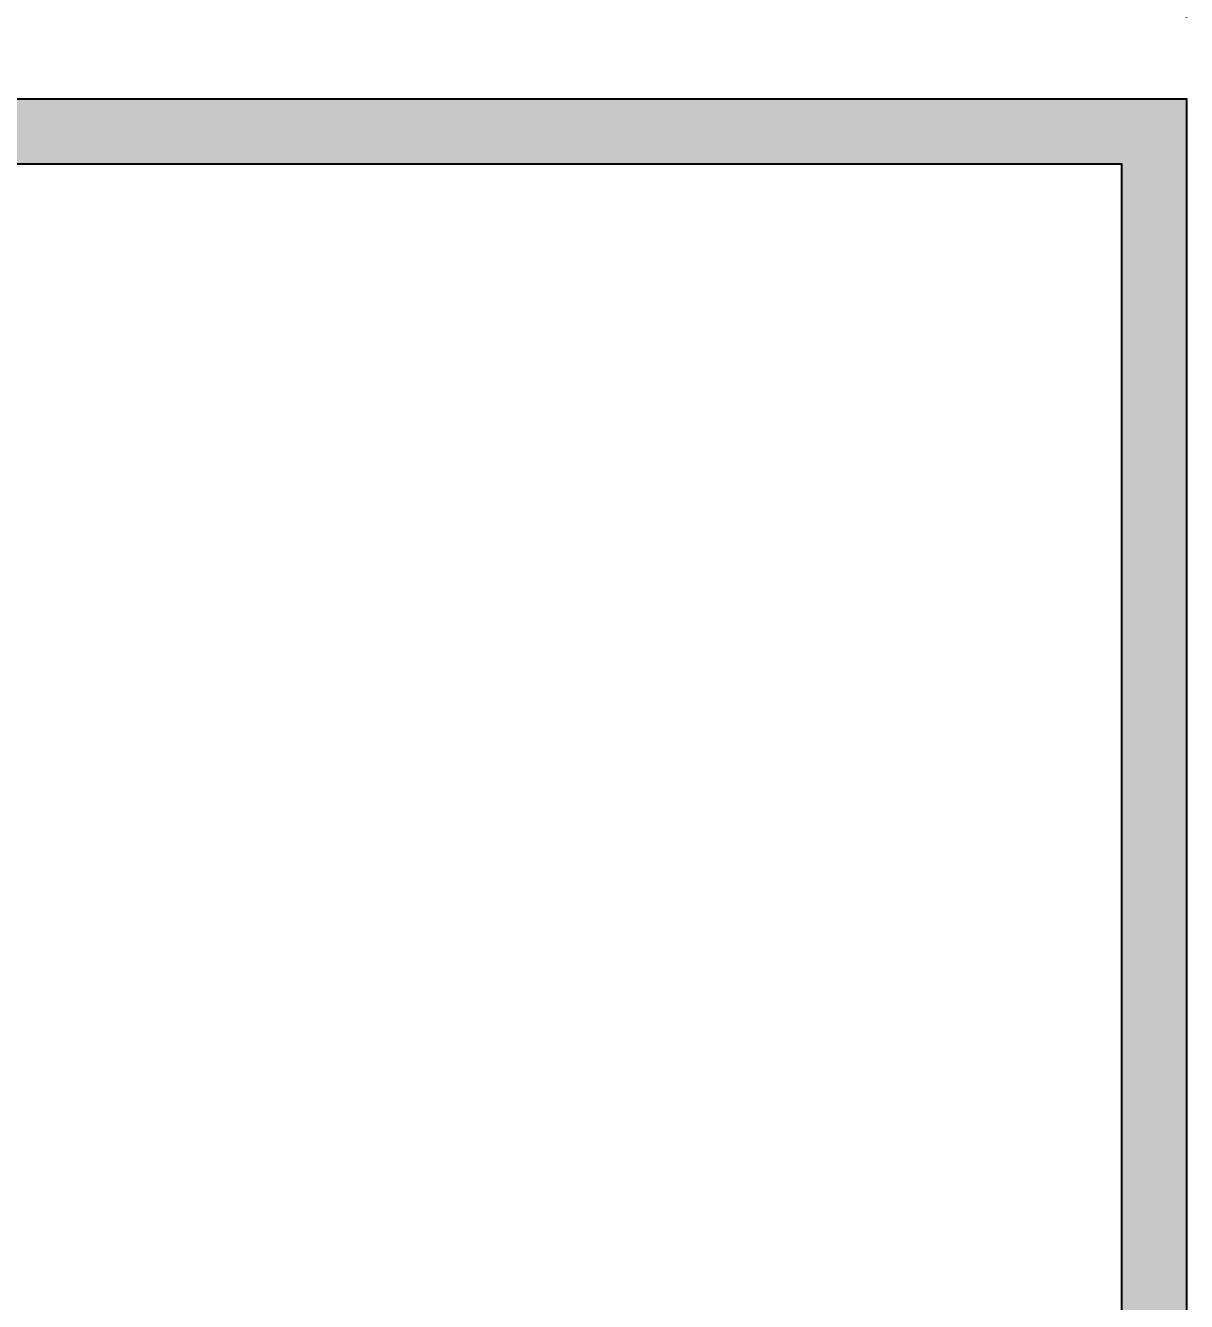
# Model space of a CAD drawing. Extents: x 0 to 420, y 0 to 297.
# Drawn here: x 218.59 to 242.37, y 209.99 to 236.12 of the extents above; entities that cross this region are included whole.
import ezdxf

# ---------------------------------------------------------------- set-up
doc = ezdxf.new("R2010")
doc.units = 0
doc.layers.get('0').update_dxf_attribs({"linetype": 'CONTINUOUS'})
doc.layers.get('DEFPOINTS').update_dxf_attribs({"linetype": 'CONTINUOUS'})
doc.layers.add('L25', color=1, linetype='CONTINUOUS')
doc.layers.add('T25', color=1, linetype='CONTINUOUS')
doc.styles.add('ISO', font='iso3098b.shx')
doc.dimstyles.new('SIGNSDIM', dxfattribs={"dimtxt": 2.5, "dimasz": 0.2, "dimexe": 1.5, "dimexo": 2, "dimgap": 1, "dimtad": 1, "dimdec": 4, "dimlfac": 15, "dimrnd": 1, "dimdsep": 46, "dimtxsty": 'ISO', "dimblk": 'SGNDIM', "dimcen": 2.5, "dimse2": 1, "dimadec": 0, "dimazin": 0, "dimtfac": 1, "dimtdec": 4, "dimtix": 1, "dimtmove": 0, "dimatfit": 3, "dimldrblk": 'SGNDIM', "dimfxl": 1, "dimtolj": 1, "dimtzin": 0, "dimarcsym": 0})

# ---------------------------------------------------------------- blocks, each defined once
blk = doc.blocks.new('SGNDIM')
for p, q in [((0, 4.5), (0, -4.5)), ((0, 0), (-1, 0))]:
    blk.add_line(p, q)
blk = doc.blocks.new('*D88')
at = {"layer": 'DEFPOINTS', "color": 0}
for p in [(242.367, 247.287), (162.367, 234.287), (242.367, 234.287)]:
    blk.add_point(p, dxfattribs=at)
at = {"layer": 'T25', "color": 0, "lineweight": -2}
for p, q in [((162.367, 236.287), (162.367, 248.787)), ((242.367, 236.287), (242.367, 248.787)), ((162.567, 247.287), (242.167, 247.287))]:
    blk.add_line(p, q, dxfattribs=at)
at = {"layer": 'T25', "color": 0, "lineweight": -2, "xscale": 0.2, "yscale": 0.2, "zscale": 0.2, "rotation": 180}
blk.add_blockref('SGNDIM', (162.367, 247.287), dxfattribs=at)
at = {"layer": 'T25', "color": 0, "lineweight": -2, "xscale": 0.2, "yscale": 0.2, "zscale": 0.2}
blk.add_blockref('SGNDIM', (242.367, 247.287), dxfattribs=at)
at = {"layer": 'T25', "color": 0, "insert": (202.367, 249.537), "char_height": 2.5, "attachment_point": 5, "style": 'ISO'}
blk.add_mtext('\\A1;1200', dxfattribs=at)

msp = doc.modelspace()

# ---------------------------------------------------------------- hatches: boundary and pattern name
at = {"layer": 'L25'}
h = msp.add_hatch(color=256, dxfattribs=at)
h.paths.add_polyline_path([(162.3667145, 174.6201049), (162.3667145, 234.6201049), (242.3667145, 234.6201049), (242.3667145, 174.6201049)])
h.paths.add_polyline_path([(163.7000478, 175.9534382), (163.7000478, 233.2867716), (241.0333812, 233.2867716), (241.0333812, 175.9534382)], flags=16)

# ---------------------------------------------------------------- linework, layer by layer
for points in [[(162.3667145, 174.6201049), (162.3667145, 234.6201049), (242.3667145, 234.6201049), (242.3667145, 174.6201049)], [(163.7000478, 175.9534382), (163.7000478, 233.2867716), (241.0333812, 233.2867716), (241.0333812, 175.9534382)]]:
    msp.add_lwpolyline(points, close=True, dxfattribs=at)

# ---------------------------------------------------------------- dimensions: what is measured, and where the dimension line sits
at = {"layer": 'T25'}
dim = msp.add_linear_dim(base=(242.3667145, 247.2867716), p1=(162.3667145, 234.2867716), p2=(242.3667145, 234.2867716), dimstyle='SIGNSDIM', override={"dimse2": 0}, dxfattribs=at)
dim.commit()
dim.dimension.update_dxf_attribs({"geometry": '*D88', "text_midpoint": (202.3667145, 249.5367716)})

doc.saveas('drawing.dxf')
